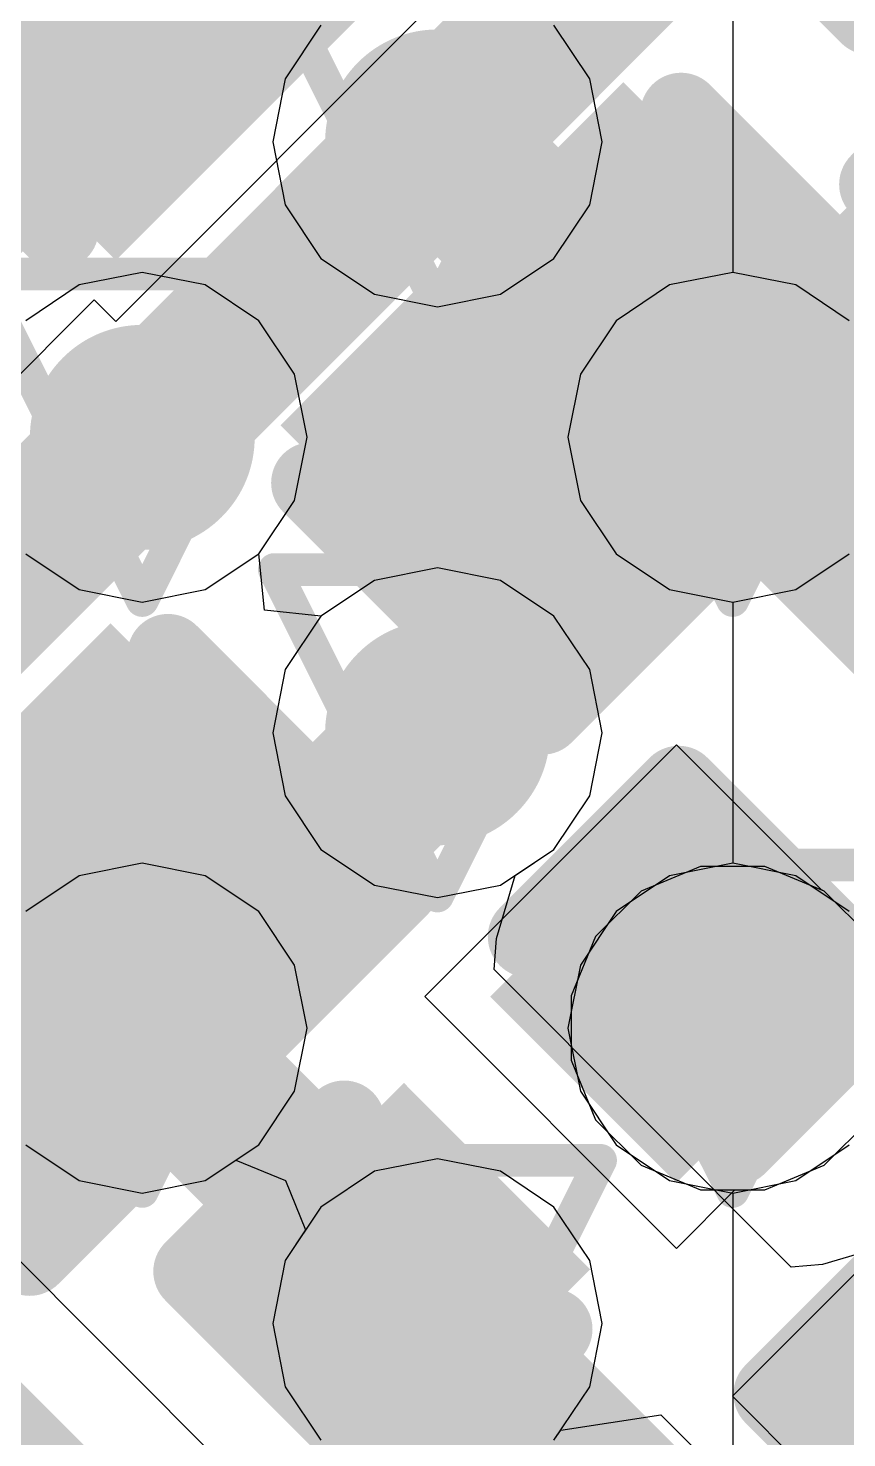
# Model space of a CAD drawing. Header units: inches. Extents: x -6 to 283, y -12 to 154.
# Drawn here: x 56.069 to 57.343, y 6.26 to 8.453 of the extents above; entities that cross this region are included whole.
import ezdxf

# ---------------------------------------------------------------- set-up
doc = ezdxf.new("R2010")
doc.units = ezdxf.units.IN
for name, color, linetype in [('Bottom Layer', 5, 'Continuous'), ('Bottom Overlay', 54, 'Continuous'), ('Bottom Paste', 16, 'Continuous'), ('Bottom Solder', 6, 'Continuous'), ('Drill Drawing', 1, 'Continuous'), ('GND-1', 16, 'Continuous'), ('GND-2', 90, 'Continuous'), ('GND-3', 216, 'Continuous'), ('GND-4', 54, 'Continuous'), ('PWR-1', 156, 'Continuous'), ('PWR-2', 130, 'Continuous'), ('Signal L1', 76, 'Continuous'), ('Signal L2', 6, 'Continuous'), ('Top Layer', 1, 'Continuous'), ('Top Paste', 8, 'Continuous'), ('Top Solder', 216, 'Continuous'), ('Via Holes', 16, 'Continuous')]:
    doc.layers.add(name, color=color, linetype=linetype)

# ---------------------------------------------------------------- blocks, each defined once
blk = doc.blocks.new('BGA_565_15_5_14_4__57')
at = {"layer": 'Top Layer'}
h = blk.add_hatch(color=1, dxfattribs=at)
edge = h.paths.add_edge_path()
edge.add_arc((-0.975, 2.925), 0.125, 0, 360)
h = blk.add_hatch(color=1, dxfattribs=at)
edge = h.paths.add_edge_path()
edge.add_arc((-0.325, 2.925), 0.125, 0, 360)
h = blk.add_hatch(color=1, dxfattribs=at)
edge = h.paths.add_edge_path()
edge.add_arc((-1.625, 2.275), 0.125, 0, 360)
h = blk.add_hatch(color=1, dxfattribs=at)
edge = h.paths.add_edge_path()
edge.add_arc((-0.975, 2.275), 0.125, 0, 360)
h = blk.add_hatch(color=1, dxfattribs=at)
edge = h.paths.add_edge_path()
edge.add_arc((-0.325, 2.275), 0.125, 0, 360)
h = blk.add_hatch(color=1, dxfattribs=at)
edge = h.paths.add_edge_path()
edge.add_arc((-1.625, 1.625), 0.125, 0, 360)
h = blk.add_hatch(color=1, dxfattribs=at)
edge = h.paths.add_edge_path()
edge.add_arc((-0.975, 1.625), 0.125, 0, 360)
at = {"layer": 'Top Paste'}
h = blk.add_hatch(color=8, dxfattribs=at)
edge = h.paths.add_edge_path()
edge.add_arc((-0.975, 2.925), 0.125, 0, 360)
h = blk.add_hatch(color=8, dxfattribs=at)
edge = h.paths.add_edge_path()
edge.add_arc((-0.325, 2.925), 0.125, 0, 360)
h = blk.add_hatch(color=8, dxfattribs=at)
edge = h.paths.add_edge_path()
edge.add_arc((-1.625, 2.275), 0.125, 0, 360)
h = blk.add_hatch(color=8, dxfattribs=at)
edge = h.paths.add_edge_path()
edge.add_arc((-0.975, 2.275), 0.125, 0, 360)
h = blk.add_hatch(color=8, dxfattribs=at)
edge = h.paths.add_edge_path()
edge.add_arc((-0.325, 2.275), 0.125, 0, 360)
h = blk.add_hatch(color=8, dxfattribs=at)
edge = h.paths.add_edge_path()
edge.add_arc((-1.625, 1.625), 0.125, 0, 360)
h = blk.add_hatch(color=8, dxfattribs=at)
edge = h.paths.add_edge_path()
edge.add_arc((-0.975, 1.625), 0.125, 0, 360)
at = {"layer": 'Top Solder'}
h = blk.add_hatch(color=216, dxfattribs=at)
edge = h.paths.add_edge_path()
edge.add_arc((-0.975, 2.925), 0.175, 0, 360)
h = blk.add_hatch(color=216, dxfattribs=at)
edge = h.paths.add_edge_path()
edge.add_arc((-0.325, 2.925), 0.175, 0, 360)
h = blk.add_hatch(color=216, dxfattribs=at)
edge = h.paths.add_edge_path()
edge.add_arc((-1.625, 2.275), 0.175, 0, 360)
h = blk.add_hatch(color=216, dxfattribs=at)
edge = h.paths.add_edge_path()
edge.add_arc((-0.975, 2.275), 0.175, 0, 360)
h = blk.add_hatch(color=216, dxfattribs=at)
edge = h.paths.add_edge_path()
edge.add_arc((-0.325, 2.275), 0.175, 0, 360)
h = blk.add_hatch(color=216, dxfattribs=at)
edge = h.paths.add_edge_path()
edge.add_arc((-1.625, 1.625), 0.175, 0, 360)
h = blk.add_hatch(color=216, dxfattribs=at)
edge = h.paths.add_edge_path()
edge.add_arc((-0.975, 1.625), 0.175, 0, 360)
blk = doc.blocks.new('C___0402_B_370')
at = {"layer": 'Bottom Overlay'}
for points in [[(-0.7874, 0.4064, 0.127, 0.127, 0), (-0.7874, -0.4064, 0.127, 0.127, 0)], [(-0.7874, -0.4064, 0.127, 0.127, 0), (-0.2794, -0.4064, 0.127, 0.127, 0)]]:
    blk.add_lwpolyline(points, format="xyseb", dxfattribs=at)
blk.add_lwpolyline([(-0.8191, -0.4064, 0.0635, 0.0635, 1), (-0.7556, -0.4064, 0.0635, 0.0635, 1)], format="xyseb", close=True, dxfattribs=at)
blk.add_lwpolyline([(-0.8191, -0.4064, 0.0635, 0.0635, 1), (-0.7556, -0.4064, 0.0635, 0.0635, 1)], format="xyseb", close=True, dxfattribs=at)
blk = doc.blocks.new('CAP_0201_B_372')
at = {"layer": 'Bottom Layer'}
for points in [[(-0.45, 0.15), (-0.15, 0.15), (-0.15, -0.15), (-0.45, -0.15)], [(0.15, 0.15), (0.45, 0.15), (0.45, -0.15), (0.15, -0.15)]]:
    blk.add_hatch(color=5, dxfattribs=at).paths.add_polyline_path(points)
at = {"layer": 'Bottom Paste'}
for points in [[(-0.45, 0.15), (-0.15, 0.15), (-0.15, -0.15), (-0.45, -0.15)], [(0.15, 0.15), (0.45, 0.15), (0.45, -0.15), (0.15, -0.15)]]:
    blk.add_hatch(color=16, dxfattribs=at).paths.add_polyline_path(points)
at = {"layer": 'Bottom Solder'}
for points in [[(-0.505, 0.205), (-0.095, 0.205), (-0.095, -0.205), (-0.505, -0.205)], [(0.095, 0.205), (0.505, 0.205), (0.505, -0.205), (0.095, -0.205)]]:
    blk.add_hatch(color=6, dxfattribs=at).paths.add_polyline_path(points)
at = {"layer": 'Bottom Overlay'}
for points in [[(-0.5334, 0.2286, 0.127, 0.127, 0), (-0.2032, 0.2286, 0.127, 0.127, 0)], [(-0.5334, 0.2286, 0.127, 0.127, 0), (-0.5334, -0.2286, 0.127, 0.127, 0)], [(0.2032, 0.2286, 0.127, 0.127, 0), (0.5334, 0.2286, 0.127, 0.127, 0)], [(0.5334, 0.2286, 0.127, 0.127, 0), (0.5334, -0.2286, 0.127, 0.127, 0)], [(-0.5334, -0.2286, 0.127, 0.127, 0), (-0.2032, -0.2286, 0.127, 0.127, 0)], [(0.2032, -0.2286, 0.127, 0.127, 0), (0.5334, -0.2286, 0.127, 0.127, 0)]]:
    blk.add_lwpolyline(points, format="xyseb", dxfattribs=at)
for points in [[(-0.5651, 0.2286, 0.0635, 0.0635, 1), (-0.5016, 0.2286, 0.0635, 0.0635, 1)], [(-0.5651, 0.2286, 0.0635, 0.0635, 1), (-0.5016, 0.2286, 0.0635, 0.0635, 1)], [(-0.2349, 0.2286, 0.0635, 0.0635, 1), (-0.1714, 0.2286, 0.0635, 0.0635, 1)], [(0.1714, 0.2286, 0.0635, 0.0635, 1), (0.2349, 0.2286, 0.0635, 0.0635, 1)], [(0.5016, 0.2286, 0.0635, 0.0635, 1), (0.5651, 0.2286, 0.0635, 0.0635, 1)], [(0.5016, 0.2286, 0.0635, 0.0635, 1), (0.5651, 0.2286, 0.0635, 0.0635, 1)], [(-0.5651, -0.2286, 0.0635, 0.0635, 1), (-0.5016, -0.2286, 0.0635, 0.0635, 1)], [(-0.5651, -0.2286, 0.0635, 0.0635, 1), (-0.5016, -0.2286, 0.0635, 0.0635, 1)], [(-0.2349, -0.2286, 0.0635, 0.0635, 1), (-0.1714, -0.2286, 0.0635, 0.0635, 1)], [(0.1714, -0.2286, 0.0635, 0.0635, 1), (0.2349, -0.2286, 0.0635, 0.0635, 1)], [(0.5016, -0.2286, 0.0635, 0.0635, 1), (0.5651, -0.2286, 0.0635, 0.0635, 1)], [(0.5016, -0.2286, 0.0635, 0.0635, 1), (0.5651, -0.2286, 0.0635, 0.0635, 1)]]:
    blk.add_lwpolyline(points, format="xyseb", close=True, dxfattribs=at)
blk = doc.blocks.new('CAP_0201_B_373')
at = {"layer": 'Bottom Layer'}
for points in [[(-0.45, 0.15), (-0.15, 0.15), (-0.15, -0.15), (-0.45, -0.15)], [(0.15, 0.15), (0.45, 0.15), (0.45, -0.15), (0.15, -0.15)]]:
    blk.add_hatch(color=5, dxfattribs=at).paths.add_polyline_path(points)
at = {"layer": 'Bottom Paste'}
for points in [[(-0.45, 0.15), (-0.15, 0.15), (-0.15, -0.15), (-0.45, -0.15)], [(0.15, 0.15), (0.45, 0.15), (0.45, -0.15), (0.15, -0.15)]]:
    blk.add_hatch(color=16, dxfattribs=at).paths.add_polyline_path(points)
at = {"layer": 'Bottom Solder'}
for points in [[(-0.505, 0.205), (-0.095, 0.205), (-0.095, -0.205), (-0.505, -0.205)], [(0.095, 0.205), (0.505, 0.205), (0.505, -0.205), (0.095, -0.205)]]:
    blk.add_hatch(color=6, dxfattribs=at).paths.add_polyline_path(points)
at = {"layer": 'Bottom Overlay'}
for points in [[(-0.2032, 0.2286, 0.127, 0.127, 0), (-0.5334, 0.2286, 0.127, 0.127, 0)], [(-0.5334, 0.2286, 0.127, 0.127, 0), (-0.5334, -0.2286, 0.127, 0.127, 0)], [(0.5334, 0.2286, 0.127, 0.127, 0), (0.2032, 0.2286, 0.127, 0.127, 0)], [(0.5334, 0.2286, 0.127, 0.127, 0), (0.5334, -0.2286, 0.127, 0.127, 0)], [(-0.2032, -0.2286, 0.127, 0.127, 0), (-0.5334, -0.2286, 0.127, 0.127, 0)], [(0.5334, -0.2286, 0.127, 0.127, 0), (0.2032, -0.2286, 0.127, 0.127, 0)]]:
    blk.add_lwpolyline(points, format="xyseb", dxfattribs=at)
for points in [[(-0.5651, 0.2286, 0.0635, 0.0635, 1), (-0.5016, 0.2286, 0.0635, 0.0635, 1)], [(-0.5651, 0.2286, 0.0635, 0.0635, 1), (-0.5016, 0.2286, 0.0635, 0.0635, 1)], [(-0.2349, 0.2286, 0.0635, 0.0635, 1), (-0.1714, 0.2286, 0.0635, 0.0635, 1)], [(0.1714, 0.2286, 0.0635, 0.0635, 1), (0.2349, 0.2286, 0.0635, 0.0635, 1)], [(0.5016, 0.2286, 0.0635, 0.0635, 1), (0.5651, 0.2286, 0.0635, 0.0635, 1)], [(0.5016, 0.2286, 0.0635, 0.0635, 1), (0.5651, 0.2286, 0.0635, 0.0635, 1)], [(-0.5651, -0.2286, 0.0635, 0.0635, 1), (-0.5016, -0.2286, 0.0635, 0.0635, 1)], [(-0.5651, -0.2286, 0.0635, 0.0635, 1), (-0.5016, -0.2286, 0.0635, 0.0635, 1)], [(-0.2349, -0.2286, 0.0635, 0.0635, 1), (-0.1714, -0.2286, 0.0635, 0.0635, 1)], [(0.1714, -0.2286, 0.0635, 0.0635, 1), (0.2349, -0.2286, 0.0635, 0.0635, 1)], [(0.5016, -0.2286, 0.0635, 0.0635, 1), (0.5651, -0.2286, 0.0635, 0.0635, 1)], [(0.5016, -0.2286, 0.0635, 0.0635, 1), (0.5651, -0.2286, 0.0635, 0.0635, 1)]]:
    blk.add_lwpolyline(points, format="xyseb", close=True, dxfattribs=at)
blk = doc.blocks.new('CAP_0201_B_374')
at = {"layer": 'Bottom Layer'}
for points in [[(-0.45, 0.15), (-0.15, 0.15), (-0.15, -0.15), (-0.45, -0.15)], [(0.15, 0.15), (0.45, 0.15), (0.45, -0.15), (0.15, -0.15)]]:
    blk.add_hatch(color=5, dxfattribs=at).paths.add_polyline_path(points)
at = {"layer": 'Bottom Paste'}
for points in [[(-0.45, 0.15), (-0.15, 0.15), (-0.15, -0.15), (-0.45, -0.15)], [(0.15, 0.15), (0.45, 0.15), (0.45, -0.15), (0.15, -0.15)]]:
    blk.add_hatch(color=16, dxfattribs=at).paths.add_polyline_path(points)
at = {"layer": 'Bottom Solder'}
for points in [[(-0.505, 0.205), (-0.095, 0.205), (-0.095, -0.205), (-0.505, -0.205)], [(0.095, 0.205), (0.505, 0.205), (0.505, -0.205), (0.095, -0.205)]]:
    blk.add_hatch(color=6, dxfattribs=at).paths.add_polyline_path(points)
at = {"layer": 'Bottom Overlay'}
for points in [[(-0.5334, 0.2286, 0.127, 0.127, 0), (-0.2032, 0.2286, 0.127, 0.127, 0)], [(-0.5334, -0.2286, 0.127, 0.127, 0), (-0.5334, 0.2286, 0.127, 0.127, 0)], [(0.2032, 0.2286, 0.127, 0.127, 0), (0.5334, 0.2286, 0.127, 0.127, 0)], [(0.5334, -0.2286, 0.127, 0.127, 0), (0.5334, 0.2286, 0.127, 0.127, 0)], [(-0.5334, -0.2286, 0.127, 0.127, 0), (-0.2032, -0.2286, 0.127, 0.127, 0)], [(0.2032, -0.2286, 0.127, 0.127, 0), (0.5334, -0.2286, 0.127, 0.127, 0)]]:
    blk.add_lwpolyline(points, format="xyseb", dxfattribs=at)
for points in [[(-0.5651, 0.2286, 0.0635, 0.0635, 1), (-0.5016, 0.2286, 0.0635, 0.0635, 1)], [(-0.5651, 0.2286, 0.0635, 0.0635, 1), (-0.5016, 0.2286, 0.0635, 0.0635, 1)], [(-0.2349, 0.2286, 0.0635, 0.0635, 1), (-0.1714, 0.2286, 0.0635, 0.0635, 1)], [(0.1714, 0.2286, 0.0635, 0.0635, 1), (0.2349, 0.2286, 0.0635, 0.0635, 1)], [(0.5016, 0.2286, 0.0635, 0.0635, 1), (0.5651, 0.2286, 0.0635, 0.0635, 1)], [(0.5016, 0.2286, 0.0635, 0.0635, 1), (0.5651, 0.2286, 0.0635, 0.0635, 1)], [(-0.5651, -0.2286, 0.0635, 0.0635, 1), (-0.5016, -0.2286, 0.0635, 0.0635, 1)], [(-0.5651, -0.2286, 0.0635, 0.0635, 1), (-0.5016, -0.2286, 0.0635, 0.0635, 1)], [(-0.2349, -0.2286, 0.0635, 0.0635, 1), (-0.1714, -0.2286, 0.0635, 0.0635, 1)], [(0.1714, -0.2286, 0.0635, 0.0635, 1), (0.2349, -0.2286, 0.0635, 0.0635, 1)], [(0.5016, -0.2286, 0.0635, 0.0635, 1), (0.5651, -0.2286, 0.0635, 0.0635, 1)], [(0.5016, -0.2286, 0.0635, 0.0635, 1), (0.5651, -0.2286, 0.0635, 0.0635, 1)]]:
    blk.add_lwpolyline(points, format="xyseb", close=True, dxfattribs=at)
blk = doc.blocks.new('C___0402_B_389')
at = {"layer": 'Bottom Layer'}
for points in [[(-0.2413, 0.3175), (-0.2413, -0.3175), (-0.6985, -0.3175), (-0.6985, 0.3175)], [(0.6985, 0.3175), (0.6985, -0.3175), (0.2413, -0.3175), (0.2413, 0.3175)]]:
    blk.add_hatch(color=5, dxfattribs=at).paths.add_polyline_path(points)
at = {"layer": 'Bottom Paste'}
for points in [[(-0.2413, 0.3175), (-0.2413, -0.3175), (-0.6985, -0.3175), (-0.6985, 0.3175)], [(0.6985, 0.3175), (0.6985, -0.3175), (0.2413, -0.3175), (0.2413, 0.3175)]]:
    blk.add_hatch(color=16, dxfattribs=at).paths.add_polyline_path(points)
at = {"layer": 'Bottom Solder'}
for points in [[(-0.1813, 0.3775), (-0.1813, -0.3775), (-0.7585, -0.3775), (-0.7585, 0.3775)], [(0.7585, 0.3775), (0.7585, -0.3775), (0.1813, -0.3775), (0.1813, 0.3775)]]:
    blk.add_hatch(color=6, dxfattribs=at).paths.add_polyline_path(points)
at = {"layer": 'Bottom Overlay'}
for points in [[(-0.7874, 0.4064, 0.127, 0.127, 0), (-0.7874, -0.4064, 0.127, 0.127, 0)], [(-0.2794, 0.4064, 0.127, 0.127, 0), (-0.7874, 0.4064, 0.127, 0.127, 0)], [(0.7874, 0.4064, 0.127, 0.127, 0), (0.2794, 0.4064, 0.127, 0.127, 0)], [(-0.2794, -0.4064, 0.127, 0.127, 0), (-0.7874, -0.4064, 0.127, 0.127, 0)]]:
    blk.add_lwpolyline(points, format="xyseb", dxfattribs=at)
for points in [[(-0.8191, 0.4064, 0.0635, 0.0635, 1), (-0.7556, 0.4064, 0.0635, 0.0635, 1)], [(-0.8191, 0.4064, 0.0635, 0.0635, 1), (-0.7556, 0.4064, 0.0635, 0.0635, 1)], [(-0.3111, 0.4064, 0.0635, 0.0635, 1), (-0.2477, 0.4064, 0.0635, 0.0635, 1)], [(0.2477, 0.4064, 0.0635, 0.0635, 1), (0.3111, 0.4064, 0.0635, 0.0635, 1)], [(-0.3111, -0.4064, 0.0635, 0.0635, 1), (-0.2477, -0.4064, 0.0635, 0.0635, 1)]]:
    blk.add_lwpolyline(points, format="xyseb", close=True, dxfattribs=at)
blk = doc.blocks.new('C___0402_B_393')
at = {"layer": 'Bottom Layer'}
blk.add_hatch(color=5, dxfattribs=at).paths.add_polyline_path([(-0.2413, 0.3175), (-0.2413, -0.3175), (-0.6985, -0.3175), (-0.6985, 0.3175)])
at = {"layer": 'Bottom Paste'}
blk.add_hatch(color=16, dxfattribs=at).paths.add_polyline_path([(-0.2413, 0.3175), (-0.2413, -0.3175), (-0.6985, -0.3175), (-0.6985, 0.3175)])
at = {"layer": 'Bottom Solder'}
blk.add_hatch(color=6, dxfattribs=at).paths.add_polyline_path([(-0.1813, 0.3775), (-0.1813, -0.3775), (-0.7585, -0.3775), (-0.7585, 0.3775)])
at = {"layer": 'Bottom Overlay'}
for points in [[(-0.7874, 0.4064, 0.127, 0.127, 0), (-0.7874, -0.4064, 0.127, 0.127, 0)], [(-0.2794, 0.4064, 0.127, 0.127, 0), (-0.7874, 0.4064, 0.127, 0.127, 0)], [(-0.2794, -0.4064, 0.127, 0.127, 0), (-0.7874, -0.4064, 0.127, 0.127, 0)]]:
    blk.add_lwpolyline(points, format="xyseb", dxfattribs=at)
for points in [[(-0.8191, 0.4064, 0.0635, 0.0635, 1), (-0.7556, 0.4064, 0.0635, 0.0635, 1)], [(-0.8191, 0.4064, 0.0635, 0.0635, 1), (-0.7556, 0.4064, 0.0635, 0.0635, 1)], [(-0.8191, -0.4064, 0.0635, 0.0635, 1), (-0.7556, -0.4064, 0.0635, 0.0635, 1)], [(-0.8191, -0.4064, 0.0635, 0.0635, 1), (-0.7556, -0.4064, 0.0635, 0.0635, 1)], [(-0.3111, -0.4064, 0.0635, 0.0635, 1), (-0.2477, -0.4064, 0.0635, 0.0635, 1)]]:
    blk.add_lwpolyline(points, format="xyseb", close=True, dxfattribs=at)

msp = doc.modelspace()

# ---------------------------------------------------------------- hatches: boundary and pattern name
at = {"layer": 'Bottom Layer'}
h = msp.add_hatch(color=5, dxfattribs=at)
edge = h.paths.add_edge_path()
edge.add_arc((56.7059, 8.276), 0.15, 0, 360)
h = msp.add_hatch(color=5, dxfattribs=at)
edge = h.paths.add_edge_path()
edge.add_arc((56.2463, 7.8164), 0.15, 0, 360)
h = msp.add_hatch(color=5, dxfattribs=at)
edge = h.paths.add_edge_path()
edge.add_arc((57.1655, 7.8164), 0.15, 0, 360)
h = msp.add_hatch(color=5, dxfattribs=at)
edge = h.paths.add_edge_path()
edge.add_arc((56.7059, 7.3567), 0.15, 0, 360)
h = msp.add_hatch(color=5, dxfattribs=at)
edge = h.paths.add_edge_path()
edge.add_arc((56.2463, 6.8971), 0.15, 0, 360)
h = msp.add_hatch(color=5, dxfattribs=at)
edge = h.paths.add_edge_path()
edge.add_arc((57.1655, 6.8971), 0.15, 0, 360)
h = msp.add_hatch(color=5, dxfattribs=at)
edge = h.paths.add_edge_path()
edge.add_arc((56.7059, 6.4375), 0.15, 0, 360)
at = {"layer": 'GND-1'}
h = msp.add_hatch(color=16, dxfattribs=at)
edge = h.paths.add_edge_path()
edge.add_arc((56.7059, 8.276), 0.15, 0, 360)
h = msp.add_hatch(color=16, dxfattribs=at)
edge = h.paths.add_edge_path()
edge.add_arc((56.2463, 7.8164), 0.15, 0, 360)
h = msp.add_hatch(color=16, dxfattribs=at)
edge = h.paths.add_edge_path()
edge.add_arc((57.1655, 7.8164), 0.15, 0, 360)
h = msp.add_hatch(color=16, dxfattribs=at)
edge = h.paths.add_edge_path()
edge.add_arc((56.7059, 7.3567), 0.15, 0, 360)
h = msp.add_hatch(color=16, dxfattribs=at)
edge = h.paths.add_edge_path()
edge.add_arc((56.2463, 6.8971), 0.15, 0, 360)
h = msp.add_hatch(color=16, dxfattribs=at)
edge = h.paths.add_edge_path()
edge.add_arc((57.1655, 6.8971), 0.15, 0, 360)
h = msp.add_hatch(color=16, dxfattribs=at)
edge = h.paths.add_edge_path()
edge.add_arc((56.7059, 6.4375), 0.15, 0, 360)
at = {"layer": 'GND-2'}
h = msp.add_hatch(color=90, dxfattribs=at)
edge = h.paths.add_edge_path()
edge.add_arc((56.7059, 8.276), 0.15, 0, 360)
h = msp.add_hatch(color=90, dxfattribs=at)
edge = h.paths.add_edge_path()
edge.add_arc((56.2463, 7.8164), 0.15, 0, 360)
h = msp.add_hatch(color=90, dxfattribs=at)
edge = h.paths.add_edge_path()
edge.add_arc((57.1655, 7.8164), 0.15, 0, 360)
h = msp.add_hatch(color=90, dxfattribs=at)
edge = h.paths.add_edge_path()
edge.add_arc((56.7059, 7.3567), 0.15, 0, 360)
h = msp.add_hatch(color=90, dxfattribs=at)
edge = h.paths.add_edge_path()
edge.add_arc((56.2463, 6.8971), 0.15, 0, 360)
h = msp.add_hatch(color=90, dxfattribs=at)
edge = h.paths.add_edge_path()
edge.add_arc((57.1655, 6.8971), 0.15, 0, 360)
h = msp.add_hatch(color=90, dxfattribs=at)
edge = h.paths.add_edge_path()
edge.add_arc((56.7059, 6.4375), 0.15, 0, 360)
at = {"layer": 'GND-3'}
h = msp.add_hatch(color=216, dxfattribs=at)
edge = h.paths.add_edge_path()
edge.add_arc((56.7059, 8.276), 0.15, 0, 360)
h = msp.add_hatch(color=216, dxfattribs=at)
edge = h.paths.add_edge_path()
edge.add_arc((56.2463, 7.8164), 0.15, 0, 360)
h = msp.add_hatch(color=216, dxfattribs=at)
edge = h.paths.add_edge_path()
edge.add_arc((57.1655, 7.8164), 0.15, 0, 360)
h = msp.add_hatch(color=216, dxfattribs=at)
edge = h.paths.add_edge_path()
edge.add_arc((56.7059, 7.3567), 0.15, 0, 360)
h = msp.add_hatch(color=216, dxfattribs=at)
edge = h.paths.add_edge_path()
edge.add_arc((56.2463, 6.8971), 0.15, 0, 360)
h = msp.add_hatch(color=216, dxfattribs=at)
edge = h.paths.add_edge_path()
edge.add_arc((57.1655, 6.8971), 0.15, 0, 360)
h = msp.add_hatch(color=216, dxfattribs=at)
edge = h.paths.add_edge_path()
edge.add_arc((56.7059, 6.4375), 0.15, 0, 360)
at = {"layer": 'GND-4'}
h = msp.add_hatch(color=54, dxfattribs=at)
edge = h.paths.add_edge_path()
edge.add_arc((56.7059, 8.276), 0.15, 0, 360)
h = msp.add_hatch(color=54, dxfattribs=at)
edge = h.paths.add_edge_path()
edge.add_arc((56.2463, 7.8164), 0.15, 0, 360)
h = msp.add_hatch(color=54, dxfattribs=at)
edge = h.paths.add_edge_path()
edge.add_arc((57.1655, 7.8164), 0.15, 0, 360)
h = msp.add_hatch(color=54, dxfattribs=at)
edge = h.paths.add_edge_path()
edge.add_arc((56.7059, 7.3567), 0.15, 0, 360)
h = msp.add_hatch(color=54, dxfattribs=at)
edge = h.paths.add_edge_path()
edge.add_arc((56.2463, 6.8971), 0.15, 0, 360)
h = msp.add_hatch(color=54, dxfattribs=at)
edge = h.paths.add_edge_path()
edge.add_arc((57.1655, 6.8971), 0.15, 0, 360)
h = msp.add_hatch(color=54, dxfattribs=at)
edge = h.paths.add_edge_path()
edge.add_arc((56.7059, 6.4375), 0.15, 0, 360)
at = {"layer": 'PWR-1'}
h = msp.add_hatch(color=156, dxfattribs=at)
edge = h.paths.add_edge_path()
edge.add_arc((56.7059, 8.276), 0.15, 0, 360)
h = msp.add_hatch(color=156, dxfattribs=at)
edge = h.paths.add_edge_path()
edge.add_arc((56.2463, 7.8164), 0.15, 0, 360)
h = msp.add_hatch(color=156, dxfattribs=at)
edge = h.paths.add_edge_path()
edge.add_arc((57.1655, 7.8164), 0.15, 0, 360)
h = msp.add_hatch(color=156, dxfattribs=at)
edge = h.paths.add_edge_path()
edge.add_arc((56.7059, 7.3567), 0.15, 0, 360)
h = msp.add_hatch(color=156, dxfattribs=at)
edge = h.paths.add_edge_path()
edge.add_arc((56.2463, 6.8971), 0.15, 0, 360)
h = msp.add_hatch(color=156, dxfattribs=at)
edge = h.paths.add_edge_path()
edge.add_arc((57.1655, 6.8971), 0.15, 0, 360)
h = msp.add_hatch(color=156, dxfattribs=at)
edge = h.paths.add_edge_path()
edge.add_arc((56.7059, 6.4375), 0.15, 0, 360)
at = {"layer": 'PWR-2'}
h = msp.add_hatch(color=130, dxfattribs=at)
edge = h.paths.add_edge_path()
edge.add_arc((56.7059, 8.276), 0.15, 0, 360)
h = msp.add_hatch(color=130, dxfattribs=at)
edge = h.paths.add_edge_path()
edge.add_arc((56.2463, 7.8164), 0.15, 0, 360)
h = msp.add_hatch(color=130, dxfattribs=at)
edge = h.paths.add_edge_path()
edge.add_arc((57.1655, 7.8164), 0.15, 0, 360)
h = msp.add_hatch(color=130, dxfattribs=at)
edge = h.paths.add_edge_path()
edge.add_arc((56.7059, 7.3567), 0.15, 0, 360)
h = msp.add_hatch(color=130, dxfattribs=at)
edge = h.paths.add_edge_path()
edge.add_arc((56.2463, 6.8971), 0.15, 0, 360)
h = msp.add_hatch(color=130, dxfattribs=at)
edge = h.paths.add_edge_path()
edge.add_arc((57.1655, 6.8971), 0.15, 0, 360)
h = msp.add_hatch(color=130, dxfattribs=at)
edge = h.paths.add_edge_path()
edge.add_arc((56.7059, 6.4375), 0.15, 0, 360)
at = {"layer": 'Signal L1'}
h = msp.add_hatch(color=76, dxfattribs=at)
edge = h.paths.add_edge_path()
edge.add_arc((56.7059, 8.276), 0.15, 0, 360)
h = msp.add_hatch(color=76, dxfattribs=at)
edge = h.paths.add_edge_path()
edge.add_arc((56.2463, 7.8164), 0.15, 0, 360)
h = msp.add_hatch(color=76, dxfattribs=at)
edge = h.paths.add_edge_path()
edge.add_arc((57.1655, 7.8164), 0.15, 0, 360)
h = msp.add_hatch(color=76, dxfattribs=at)
edge = h.paths.add_edge_path()
edge.add_arc((56.7059, 7.3567), 0.15, 0, 360)
h = msp.add_hatch(color=76, dxfattribs=at)
edge = h.paths.add_edge_path()
edge.add_arc((56.2463, 6.8971), 0.15, 0, 360)
h = msp.add_hatch(color=76, dxfattribs=at)
edge = h.paths.add_edge_path()
edge.add_arc((57.1655, 6.8971), 0.15, 0, 360)
h = msp.add_hatch(color=76, dxfattribs=at)
edge = h.paths.add_edge_path()
edge.add_arc((56.7059, 6.4375), 0.15, 0, 360)
at = {"layer": 'Signal L2'}
h = msp.add_hatch(color=6, dxfattribs=at)
edge = h.paths.add_edge_path()
edge.add_arc((56.7059, 8.276), 0.15, 0, 360)
h = msp.add_hatch(color=6, dxfattribs=at)
edge = h.paths.add_edge_path()
edge.add_arc((56.2463, 7.8164), 0.15, 0, 360)
h = msp.add_hatch(color=6, dxfattribs=at)
edge = h.paths.add_edge_path()
edge.add_arc((57.1655, 7.8164), 0.15, 0, 360)
h = msp.add_hatch(color=6, dxfattribs=at)
edge = h.paths.add_edge_path()
edge.add_arc((56.7059, 7.3567), 0.15, 0, 360)
h = msp.add_hatch(color=6, dxfattribs=at)
edge = h.paths.add_edge_path()
edge.add_arc((56.2463, 6.8971), 0.15, 0, 360)
h = msp.add_hatch(color=6, dxfattribs=at)
edge = h.paths.add_edge_path()
edge.add_arc((57.1655, 6.8971), 0.15, 0, 360)
h = msp.add_hatch(color=6, dxfattribs=at)
edge = h.paths.add_edge_path()
edge.add_arc((56.7059, 6.4375), 0.15, 0, 360)
at = {"layer": 'Top Layer'}
h = msp.add_hatch(color=1, dxfattribs=at)
edge = h.paths.add_edge_path()
edge.add_arc((56.7059, 8.276), 0.15, 0, 360)
h = msp.add_hatch(color=1, dxfattribs=at)
edge = h.paths.add_edge_path()
edge.add_arc((56.2463, 7.8164), 0.15, 0, 360)
h = msp.add_hatch(color=1, dxfattribs=at)
edge = h.paths.add_edge_path()
edge.add_arc((57.1655, 7.8164), 0.15, 0, 360)
h = msp.add_hatch(color=1, dxfattribs=at)
edge = h.paths.add_edge_path()
edge.add_arc((56.7059, 7.3567), 0.15, 0, 360)
h = msp.add_hatch(color=1, dxfattribs=at)
edge = h.paths.add_edge_path()
edge.add_arc((56.2463, 6.8971), 0.15, 0, 360)
h = msp.add_hatch(color=1, dxfattribs=at)
edge = h.paths.add_edge_path()
edge.add_arc((57.1655, 6.8971), 0.15, 0, 360)
h = msp.add_hatch(color=1, dxfattribs=at)
edge = h.paths.add_edge_path()
edge.add_arc((56.7059, 6.4375), 0.15, 0, 360)
at = {"layer": 'Via Holes'}
h = msp.add_hatch(color=7, dxfattribs=at)
edge = h.paths.add_edge_path()
edge.add_arc((56.7059, 8.276), 0.075, 0, 360)
h = msp.add_hatch(color=7, dxfattribs=at)
edge = h.paths.add_edge_path()
edge.add_arc((56.2463, 7.8164), 0.075, 0, 360)
h = msp.add_hatch(color=7, dxfattribs=at)
edge = h.paths.add_edge_path()
edge.add_arc((57.1655, 7.8164), 0.075, 0, 360)
h = msp.add_hatch(color=7, dxfattribs=at)
edge = h.paths.add_edge_path()
edge.add_arc((56.7059, 7.3567), 0.075, 0, 360)
h = msp.add_hatch(color=7, dxfattribs=at)
edge = h.paths.add_edge_path()
edge.add_arc((56.2463, 6.8971), 0.075, 0, 360)
h = msp.add_hatch(color=7, dxfattribs=at)
edge = h.paths.add_edge_path()
edge.add_arc((57.1655, 6.8971), 0.075, 0, 360)
h = msp.add_hatch(color=7, dxfattribs=at)
edge = h.paths.add_edge_path()
edge.add_arc((56.7059, 6.4375), 0.075, 0, 360)

# ---------------------------------------------------------------- linework, layer by layer
at = {"layer": 'Bottom Layer'}
for p, q in [((56.2051, 7.9968), (56.8337, 8.6254)), ((55.9798, 7.8387), (56.1715, 8.0304)), ((56.1715, 8.0304), (56.2051, 7.9968)), ((57.078, 7.338), (56.6862, 6.9463)), ((57.3039, 7.1122), (57.078, 7.338)), ((57.3081, 7.1104), (57.3039, 7.1122)), ((57.3788, 7.0396), (57.3081, 7.1104)), ((56.6862, 6.9463), (57.078, 6.5546)), ((57.3081, 6.6838), (57.3788, 6.7546)), ((57.2156, 6.6455), (57.3081, 6.6838)), ((57.078, 6.5546), (57.1689, 6.6455)), ((57.1689, 6.6455), (57.2156, 6.6455)), ((56.4294, 6.161), (55.9698, 6.6206)), ((57.4057, 6.5652), (57.1652, 6.3246)), ((57.1652, 6.3246), (57.5569, 5.9329))]:
    msp.add_line(p, q, dxfattribs=at)
for points in [[(55.8215, 8.2848, 0.254, 0.254, 0), (56.2233, 8.6865, 0.254, 0.254, 0)], [(56.268, 8.4931, 0.254, 0.254, 0), (56.268, 8.5626, 0.254, 0.254, 0)], [(55.5912, 7.8164, 0.254, 0.254, 0), (56.268, 8.4931, 0.254, 0.254, 0)], [(55.7867, 6.4375, 0.254, 0.254, 0), (56.2463, 5.9779, 0.254, 0.254, 0)]]:
    msp.add_lwpolyline(points, format="xyseb", dxfattribs=at)
for points in [[(56.2045, 8.5626, 0.127, 0.127, 1), (56.3315, 8.5626, 0.127, 0.127, 1)], [(56.2045, 8.4931, 0.127, 0.127, 1), (56.3315, 8.4931, 0.127, 0.127, 1)], [(56.2045, 8.4931, 0.127, 0.127, 1), (56.3315, 8.4931, 0.127, 0.127, 1)]]:
    msp.add_lwpolyline(points, format="xyseb", close=True, dxfattribs=at)
at = {"layer": 'Drill Drawing'}
for points in [[(56.4519, 8.53, 0.0508, 0.0508, 0), (56.7059, 8.022, 0.0508, 0.0508, 0)], [(56.7059, 8.022, 0.0508, 0.0508, 0), (56.9599, 8.53, 0.0508, 0.0508, 0)], [(55.9923, 8.0704, 0.0508, 0.0508, 0), (56.5003, 8.0704, 0.0508, 0.0508, 0)], [(55.9923, 8.0704, 0.0508, 0.0508, 0), (56.2463, 7.5624, 0.0508, 0.0508, 0)], [(56.2463, 7.5624, 0.0508, 0.0508, 0), (56.5003, 8.0704, 0.0508, 0.0508, 0)], [(56.9115, 8.0704, 0.0508, 0.0508, 0), (57.4195, 8.0704, 0.0508, 0.0508, 0)], [(56.9115, 8.0704, 0.0508, 0.0508, 0), (57.1655, 7.5624, 0.0508, 0.0508, 0)], [(57.1655, 7.5624, 0.0508, 0.0508, 0), (57.4195, 8.0704, 0.0508, 0.0508, 0)], [(56.4519, 7.6107, 0.0508, 0.0508, 0), (56.9599, 7.6107, 0.0508, 0.0508, 0)], [(56.4519, 7.6107, 0.0508, 0.0508, 0), (56.7059, 7.1027, 0.0508, 0.0508, 0)], [(56.7059, 7.1027, 0.0508, 0.0508, 0), (56.9599, 7.6107, 0.0508, 0.0508, 0)], [(55.9923, 7.1511, 0.0508, 0.0508, 0), (56.5003, 7.1511, 0.0508, 0.0508, 0)], [(55.9923, 7.1511, 0.0508, 0.0508, 0), (56.2463, 6.6431, 0.0508, 0.0508, 0)], [(56.2463, 6.6431, 0.0508, 0.0508, 0), (56.5003, 7.1511, 0.0508, 0.0508, 0)], [(56.9115, 7.1511, 0.0508, 0.0508, 0), (57.4195, 7.1511, 0.0508, 0.0508, 0)], [(56.9115, 7.1511, 0.0508, 0.0508, 0), (57.1655, 6.6431, 0.0508, 0.0508, 0)], [(57.1655, 6.6431, 0.0508, 0.0508, 0), (57.4195, 7.1511, 0.0508, 0.0508, 0)], [(56.4519, 6.6915, 0.0508, 0.0508, 0), (56.9599, 6.6915, 0.0508, 0.0508, 0)], [(56.4519, 6.6915, 0.0508, 0.0508, 0), (56.7059, 6.1835, 0.0508, 0.0508, 0)], [(56.7059, 6.1835, 0.0508, 0.0508, 0), (56.9599, 6.6915, 0.0508, 0.0508, 0)]]:
    msp.add_lwpolyline(points, format="xyseb", dxfattribs=at)
for points in [[(56.4876, 8.0704, 0.0254, 0.0254, 1), (56.513, 8.0704, 0.0254, 0.0254, 1)], [(56.4876, 8.0704, 0.0254, 0.0254, 1), (56.513, 8.0704, 0.0254, 0.0254, 1)], [(56.8988, 8.0704, 0.0254, 0.0254, 1), (56.9242, 8.0704, 0.0254, 0.0254, 1)], [(56.8988, 8.0704, 0.0254, 0.0254, 1), (56.9242, 8.0704, 0.0254, 0.0254, 1)], [(56.6932, 8.022, 0.0254, 0.0254, 1), (56.7186, 8.022, 0.0254, 0.0254, 1)], [(56.6932, 8.022, 0.0254, 0.0254, 1), (56.7186, 8.022, 0.0254, 0.0254, 1)], [(56.4392, 7.6107, 0.0254, 0.0254, 1), (56.4646, 7.6107, 0.0254, 0.0254, 1)], [(56.4392, 7.6107, 0.0254, 0.0254, 1), (56.4646, 7.6107, 0.0254, 0.0254, 1)], [(56.9472, 7.6107, 0.0254, 0.0254, 1), (56.9726, 7.6107, 0.0254, 0.0254, 1)], [(56.9472, 7.6107, 0.0254, 0.0254, 1), (56.9726, 7.6107, 0.0254, 0.0254, 1)], [(56.2336, 7.5624, 0.0254, 0.0254, 1), (56.259, 7.5624, 0.0254, 0.0254, 1)], [(56.2336, 7.5624, 0.0254, 0.0254, 1), (56.259, 7.5624, 0.0254, 0.0254, 1)], [(57.1528, 7.5624, 0.0254, 0.0254, 1), (57.1782, 7.5624, 0.0254, 0.0254, 1)], [(57.1528, 7.5624, 0.0254, 0.0254, 1), (57.1782, 7.5624, 0.0254, 0.0254, 1)], [(56.4876, 7.1511, 0.0254, 0.0254, 1), (56.513, 7.1511, 0.0254, 0.0254, 1)], [(56.4876, 7.1511, 0.0254, 0.0254, 1), (56.513, 7.1511, 0.0254, 0.0254, 1)], [(56.8988, 7.1511, 0.0254, 0.0254, 1), (56.9242, 7.1511, 0.0254, 0.0254, 1)], [(56.8988, 7.1511, 0.0254, 0.0254, 1), (56.9242, 7.1511, 0.0254, 0.0254, 1)], [(56.6932, 7.1027, 0.0254, 0.0254, 1), (56.7186, 7.1027, 0.0254, 0.0254, 1)], [(56.6932, 7.1027, 0.0254, 0.0254, 1), (56.7186, 7.1027, 0.0254, 0.0254, 1)], [(56.4392, 6.6915, 0.0254, 0.0254, 1), (56.4646, 6.6915, 0.0254, 0.0254, 1)], [(56.4392, 6.6915, 0.0254, 0.0254, 1), (56.4646, 6.6915, 0.0254, 0.0254, 1)], [(56.9472, 6.6915, 0.0254, 0.0254, 1), (56.9726, 6.6915, 0.0254, 0.0254, 1)], [(56.9472, 6.6915, 0.0254, 0.0254, 1), (56.9726, 6.6915, 0.0254, 0.0254, 1)], [(56.2336, 6.6431, 0.0254, 0.0254, 1), (56.259, 6.6431, 0.0254, 0.0254, 1)], [(56.2336, 6.6431, 0.0254, 0.0254, 1), (56.259, 6.6431, 0.0254, 0.0254, 1)], [(57.1528, 6.6431, 0.0254, 0.0254, 1), (57.1782, 6.6431, 0.0254, 0.0254, 1)], [(57.1528, 6.6431, 0.0254, 0.0254, 1), (57.1782, 6.6431, 0.0254, 0.0254, 1)]]:
    msp.add_lwpolyline(points, format="xyseb", close=True, dxfattribs=at)
at = {"layer": 'GND-1'}
for p, q in [((57.1155, 7.1487), (57.023, 7.1104)), ((57.2156, 7.1487), (57.1155, 7.1487)), ((57.3081, 7.1104), (57.2156, 7.1487)), ((57.023, 7.1104), (56.9522, 7.0396)), ((57.3788, 7.0396), (57.3081, 7.1104)), ((56.9522, 7.0396), (56.9139, 6.9472)), ((56.9139, 6.9472), (56.9139, 6.8471)), ((56.9139, 6.8471), (56.9522, 6.7546)), ((56.9522, 6.7546), (57.023, 6.6838)), ((57.3081, 6.6838), (57.3788, 6.7546)), ((57.023, 6.6838), (57.1155, 6.6455)), ((57.2156, 6.6455), (57.3081, 6.6838)), ((57.1155, 6.6455), (57.2156, 6.6455))]:
    msp.add_line(p, q, dxfattribs=at)
at = {"layer": 'GND-2'}
for p, q in [((57.1155, 7.1487), (57.023, 7.1104)), ((57.2156, 7.1487), (57.1155, 7.1487)), ((57.3081, 7.1104), (57.2156, 7.1487)), ((57.023, 7.1104), (56.9522, 7.0396)), ((57.3788, 7.0396), (57.3081, 7.1104)), ((56.9522, 7.0396), (56.9139, 6.9472)), ((56.9139, 6.9472), (56.9139, 6.8471)), ((56.9139, 6.8471), (56.9522, 6.7546)), ((56.9522, 6.7546), (57.023, 6.6838)), ((57.3081, 6.6838), (57.3788, 6.7546)), ((57.023, 6.6838), (57.1155, 6.6455)), ((57.2156, 6.6455), (57.3081, 6.6838)), ((57.1155, 6.6455), (57.2156, 6.6455))]:
    msp.add_line(p, q, dxfattribs=at)
at = {"layer": 'GND-3'}
for p, q in [((57.1155, 7.1487), (57.023, 7.1104)), ((57.2156, 7.1487), (57.1155, 7.1487)), ((57.3081, 7.1104), (57.2156, 7.1487)), ((57.023, 7.1104), (56.9522, 7.0396)), ((57.3788, 7.0396), (57.3081, 7.1104)), ((56.9522, 7.0396), (56.9139, 6.9472)), ((56.9139, 6.9472), (56.9139, 6.8471)), ((56.9139, 6.8471), (56.9522, 6.7546)), ((56.9522, 6.7546), (57.023, 6.6838)), ((57.3081, 6.6838), (57.3788, 6.7546)), ((57.023, 6.6838), (57.1155, 6.6455)), ((57.2156, 6.6455), (57.3081, 6.6838)), ((57.1155, 6.6455), (57.2156, 6.6455))]:
    msp.add_line(p, q, dxfattribs=at)
at = {"layer": 'GND-4'}
for p, q in [((57.1155, 7.1487), (57.023, 7.1104)), ((57.2156, 7.1487), (57.1155, 7.1487)), ((57.3081, 7.1104), (57.2156, 7.1487)), ((57.023, 7.1104), (56.9522, 7.0396)), ((57.3788, 7.0396), (57.3081, 7.1104)), ((56.9522, 7.0396), (56.9139, 6.9472)), ((56.9139, 6.9472), (56.9139, 6.8471)), ((56.9139, 6.8471), (56.9522, 6.7546)), ((56.9522, 6.7546), (57.023, 6.6838)), ((57.3081, 6.6838), (57.3788, 6.7546)), ((57.023, 6.6838), (57.1155, 6.6455)), ((57.2156, 6.6455), (57.3081, 6.6838)), ((57.1155, 6.6455), (57.2156, 6.6455))]:
    msp.add_line(p, q, dxfattribs=at)
at = {"layer": 'PWR-1'}
for p, q in [((57.1655, 8.4791), (57.1655, 8.0729)), ((56.5245, 8.4574), (56.4689, 8.3741)), ((56.9429, 8.3741), (56.8873, 8.4574)), ((56.4689, 8.3741), (56.4494, 8.276)), ((56.9624, 8.276), (56.9429, 8.3741)), ((56.4494, 8.276), (56.4689, 8.1778)), ((56.9429, 8.1778), (56.9624, 8.276)), ((56.4689, 8.1778), (56.5245, 8.0946)), ((56.8873, 8.0946), (56.9429, 8.1778)), ((56.5245, 8.0946), (56.6077, 8.039)), ((56.8041, 8.039), (56.8873, 8.0946)), ((56.2463, 8.0729), (56.1481, 8.0534)), ((56.3445, 8.0534), (56.2463, 8.0729)), ((57.1655, 8.0729), (57.0674, 8.0534)), ((56.1481, 8.0534), (56.0649, 7.9978)), ((56.4277, 7.9978), (56.3445, 8.0534)), ((57.0674, 8.0534), (56.9841, 7.9978)), ((56.6077, 8.039), (56.7059, 8.0195)), ((56.7059, 8.0195), (56.8041, 8.039)), ((56.4833, 7.9145), (56.4277, 7.9978)), ((56.9841, 7.9978), (56.9285, 7.9145)), ((56.5028, 7.8164), (56.4833, 7.9145)), ((56.9285, 7.9145), (56.909, 7.8164)), ((56.4833, 7.7182), (56.5028, 7.8164)), ((56.909, 7.8164), (56.9285, 7.7182)), ((56.4277, 7.635), (56.4833, 7.7182)), ((56.9285, 7.7182), (56.9841, 7.635)), ((56.0649, 7.635), (56.1481, 7.5794)), ((56.3445, 7.5794), (56.4277, 7.635)), ((56.9841, 7.635), (57.0674, 7.5794)), ((56.7059, 7.6133), (56.6077, 7.5937)), ((56.8041, 7.5937), (56.7059, 7.6133)), ((56.6077, 7.5937), (56.5245, 7.5381)), ((56.8873, 7.5381), (56.8041, 7.5937)), ((56.1481, 7.5794), (56.2463, 7.5598)), ((56.2463, 7.5598), (56.3445, 7.5794)), ((57.0674, 7.5794), (57.1655, 7.5598)), ((57.1655, 7.5598), (57.1655, 7.1536)), ((56.5245, 7.5381), (56.4689, 7.4549)), ((56.9429, 7.4549), (56.8873, 7.5381)), ((56.4689, 7.4549), (56.4494, 7.3567)), ((56.9624, 7.3567), (56.9429, 7.4549)), ((56.4494, 7.3567), (56.4689, 7.2586)), ((56.9429, 7.2586), (56.9624, 7.3567)), ((56.4689, 7.2586), (56.5245, 7.1753)), ((56.8873, 7.1753), (56.9429, 7.2586)), ((56.5245, 7.1753), (56.6077, 7.1197)), ((56.8041, 7.1197), (56.8873, 7.1753)), ((56.2463, 7.1536), (56.1481, 7.1341)), ((56.3445, 7.1341), (56.2463, 7.1536)), ((57.1655, 7.1536), (57.0674, 7.1341)), ((56.1481, 7.1341), (56.0649, 7.0785)), ((56.4277, 7.0785), (56.3445, 7.1341)), ((57.0674, 7.1341), (56.9841, 7.0785)), ((56.6077, 7.1197), (56.7059, 7.1002)), ((56.7059, 7.1002), (56.8041, 7.1197)), ((56.4833, 6.9953), (56.4277, 7.0785)), ((56.9841, 7.0785), (56.9285, 6.9953)), ((56.5028, 6.8971), (56.4833, 6.9953)), ((56.9285, 6.9953), (56.909, 6.8971)), ((56.4833, 6.799), (56.5028, 6.8971)), ((56.909, 6.8971), (56.9285, 6.799)), ((56.4277, 6.7157), (56.4833, 6.799)), ((56.9285, 6.799), (56.9841, 6.7157)), ((56.0649, 6.7157), (56.1481, 6.6601)), ((56.3445, 6.6601), (56.4277, 6.7157)), ((56.9841, 6.7157), (57.0674, 6.6601)), ((56.7059, 6.694), (56.6077, 6.6745)), ((56.8041, 6.6745), (56.7059, 6.694)), ((56.6077, 6.6745), (56.5245, 6.6189)), ((56.8873, 6.6189), (56.8041, 6.6745)), ((56.1481, 6.6601), (56.2463, 6.6406)), ((56.2463, 6.6406), (56.3445, 6.6601)), ((57.0674, 6.6601), (57.1655, 6.6406)), ((57.1655, 6.6406), (57.1655, -3.77)), ((56.5245, 6.6189), (56.4689, 6.5357)), ((56.9429, 6.5357), (56.8873, 6.6189)), ((56.4689, 6.5357), (56.4494, 6.4375)), ((56.9624, 6.4375), (56.9429, 6.5357)), ((56.4494, 6.4375), (56.4689, 6.3393)), ((56.9429, 6.3393), (56.9624, 6.4375)), ((56.4689, 6.3393), (56.5245, 6.2561)), ((56.8873, 6.2561), (56.9429, 6.3393))]:
    msp.add_line(p, q, dxfattribs=at)
at = {"layer": 'PWR-2'}
for p, q in [((56.5245, 8.4574), (56.4689, 8.3741)), ((56.9429, 8.3741), (56.8873, 8.4574)), ((56.4689, 8.3741), (56.4494, 8.276)), ((56.9624, 8.276), (56.9429, 8.3741)), ((56.4494, 8.276), (56.4689, 8.1778)), ((56.9429, 8.1778), (56.9624, 8.276)), ((56.4689, 8.1778), (56.5245, 8.0946)), ((56.8873, 8.0946), (56.9429, 8.1778)), ((56.5245, 8.0946), (56.6077, 8.039)), ((56.8041, 8.039), (56.8873, 8.0946)), ((56.2463, 8.0729), (56.1481, 8.0534)), ((56.3445, 8.0534), (56.2463, 8.0729)), ((57.1655, 8.0729), (57.0674, 8.0534)), ((57.2637, 8.0534), (57.1655, 8.0729)), ((56.1481, 8.0534), (56.0649, 7.9978)), ((56.4277, 7.9978), (56.3445, 8.0534)), ((57.0674, 8.0534), (56.9841, 7.9978)), ((57.3469, 7.9978), (57.2637, 8.0534)), ((56.6077, 8.039), (56.7059, 8.0195)), ((56.7059, 8.0195), (56.8041, 8.039)), ((56.4833, 7.9145), (56.4277, 7.9978)), ((56.9841, 7.9978), (56.9285, 7.9145)), ((56.5028, 7.8164), (56.4833, 7.9145)), ((56.9285, 7.9145), (56.909, 7.8164)), ((56.4833, 7.7182), (56.5028, 7.8164)), ((56.909, 7.8164), (56.9285, 7.7182)), ((56.4277, 7.635), (56.4833, 7.7182)), ((56.9285, 7.7182), (56.9841, 7.635)), ((56.4368, 7.5472), (56.4277, 7.635)), ((56.9841, 7.635), (57.0674, 7.5794)), ((57.2637, 7.5794), (57.3469, 7.635)), ((56.7059, 7.6133), (56.6077, 7.5937)), ((56.8041, 7.5937), (56.7059, 7.6133)), ((56.6077, 7.5937), (56.5245, 7.5381)), ((56.8873, 7.5381), (56.8041, 7.5937)), ((57.0674, 7.5794), (57.1655, 7.5598)), ((57.1655, 7.5598), (57.2637, 7.5794)), ((56.5245, 7.5381), (56.4368, 7.5472)), ((56.9429, 7.4549), (56.8873, 7.5381)), ((56.9624, 7.3567), (56.9429, 7.4549)), ((56.9429, 7.2586), (56.9624, 7.3567)), ((56.8873, 7.1753), (56.9429, 7.2586)), ((56.8268, 7.1349), (56.8873, 7.1753)), ((56.7977, 7.0367), (56.8268, 7.1349)), ((56.794, 6.9882), (56.7977, 7.0367)), ((57.2566, 6.5255), (56.794, 6.9882)), ((56.0649, 6.7157), (56.1481, 6.6601)), ((56.3445, 6.6601), (56.392, 6.6919)), ((56.392, 6.6919), (56.4691, 6.6603)), ((56.1481, 6.6601), (56.2463, 6.6406)), ((56.2463, 6.6406), (56.3445, 6.6601)), ((56.4691, 6.6603), (56.5007, 6.5832)), ((56.5007, 6.5832), (56.4689, 6.5357)), ((57.4034, 6.5584), (57.3051, 6.5293)), ((56.4689, 6.5357), (56.4494, 6.4375)), ((57.3051, 6.5293), (57.2566, 6.5255)), ((56.4494, 6.4375), (56.4689, 6.3393)), ((56.4689, 6.3393), (56.5245, 6.2561)), ((56.8979, 6.2719), (57.0538, 6.2955)), ((57.0538, 6.2955), (57.4832, 5.8662)), ((56.8873, 6.2561), (56.8979, 6.2719))]:
    msp.add_line(p, q, dxfattribs=at)
at = {"layer": 'Signal L2'}
for p, q in [((56.5245, 8.4574), (56.4689, 8.3741)), ((56.9429, 8.3741), (56.8873, 8.4574)), ((56.4689, 8.3741), (56.4494, 8.276)), ((56.9624, 8.276), (56.9429, 8.3741)), ((56.4494, 8.276), (56.4689, 8.1778)), ((56.9429, 8.1778), (56.9624, 8.276)), ((56.4689, 8.1778), (56.5245, 8.0946)), ((56.8873, 8.0946), (56.9429, 8.1778)), ((56.5245, 8.0946), (56.6077, 8.039)), ((56.8041, 8.039), (56.8873, 8.0946)), ((56.2463, 8.0729), (56.1481, 8.0534)), ((56.3445, 8.0534), (56.2463, 8.0729)), ((57.1655, 8.0729), (57.0674, 8.0534)), ((57.2637, 8.0534), (57.1655, 8.0729)), ((56.1481, 8.0534), (56.0649, 7.9978)), ((56.4277, 7.9978), (56.3445, 8.0534)), ((57.0674, 8.0534), (56.9841, 7.9978)), ((57.3469, 7.9978), (57.2637, 8.0534)), ((56.6077, 8.039), (56.7059, 8.0195)), ((56.7059, 8.0195), (56.8041, 8.039)), ((56.4833, 7.9145), (56.4277, 7.9978)), ((56.9841, 7.9978), (56.9285, 7.9145)), ((56.5028, 7.8164), (56.4833, 7.9145)), ((56.9285, 7.9145), (56.909, 7.8164)), ((56.4833, 7.7182), (56.5028, 7.8164)), ((56.909, 7.8164), (56.9285, 7.7182)), ((56.4277, 7.635), (56.4833, 7.7182)), ((56.9285, 7.7182), (56.9841, 7.635)), ((56.0649, 7.635), (56.1481, 7.5794)), ((56.3445, 7.5794), (56.4277, 7.635)), ((56.9841, 7.635), (57.0674, 7.5794)), ((57.2637, 7.5794), (57.3469, 7.635)), ((56.7059, 7.6133), (56.6077, 7.5937)), ((56.8041, 7.5937), (56.7059, 7.6133)), ((56.6077, 7.5937), (56.5245, 7.5381)), ((56.8873, 7.5381), (56.8041, 7.5937)), ((56.1481, 7.5794), (56.2463, 7.5598)), ((56.2463, 7.5598), (56.3445, 7.5794)), ((57.0674, 7.5794), (57.1655, 7.5598)), ((57.1655, 7.5598), (57.2637, 7.5794)), ((56.5245, 7.5381), (56.4689, 7.4549)), ((56.9429, 7.4549), (56.8873, 7.5381)), ((56.4689, 7.4549), (56.4494, 7.3567)), ((56.9624, 7.3567), (56.9429, 7.4549)), ((56.4494, 7.3567), (56.4689, 7.2586)), ((56.9429, 7.2586), (56.9624, 7.3567)), ((56.4689, 7.2586), (56.5245, 7.1753)), ((56.8873, 7.1753), (56.9429, 7.2586)), ((56.5245, 7.1753), (56.6077, 7.1197)), ((56.8041, 7.1197), (56.8873, 7.1753)), ((56.2463, 7.1536), (56.1481, 7.1341)), ((56.3445, 7.1341), (56.2463, 7.1536)), ((57.1655, 7.1536), (57.0674, 7.1341)), ((57.2637, 7.1341), (57.1655, 7.1536)), ((56.1481, 7.1341), (56.0649, 7.0785)), ((56.4277, 7.0785), (56.3445, 7.1341)), ((57.0674, 7.1341), (56.9841, 7.0785)), ((57.3469, 7.0785), (57.2637, 7.1341)), ((56.6077, 7.1197), (56.7059, 7.1002)), ((56.7059, 7.1002), (56.8041, 7.1197)), ((56.4833, 6.9953), (56.4277, 7.0785)), ((56.9841, 7.0785), (56.9285, 6.9953)), ((56.5028, 6.8971), (56.4833, 6.9953)), ((56.9285, 6.9953), (56.909, 6.8971)), ((56.4833, 6.799), (56.5028, 6.8971)), ((56.909, 6.8971), (56.9285, 6.799)), ((56.4277, 6.7157), (56.4833, 6.799)), ((56.9285, 6.799), (56.9841, 6.7157)), ((56.0649, 6.7157), (56.1481, 6.6601)), ((56.3445, 6.6601), (56.4277, 6.7157)), ((56.9841, 6.7157), (57.0674, 6.6601)), ((57.2637, 6.6601), (57.3469, 6.7157)), ((56.7059, 6.694), (56.6077, 6.6745)), ((56.8041, 6.6745), (56.7059, 6.694)), ((56.6077, 6.6745), (56.5245, 6.6189)), ((56.8873, 6.6189), (56.8041, 6.6745)), ((56.1481, 6.6601), (56.2463, 6.6406)), ((56.2463, 6.6406), (56.3445, 6.6601)), ((57.0674, 6.6601), (57.1655, 6.6406)), ((57.1655, 6.6406), (57.2637, 6.6601)), ((56.5245, 6.6189), (56.4689, 6.5357)), ((56.9429, 6.5357), (56.8873, 6.6189)), ((56.4689, 6.5357), (56.4494, 6.4375)), ((56.9624, 6.4375), (56.9429, 6.5357)), ((56.4494, 6.4375), (56.4689, 6.3393)), ((56.9429, 6.3393), (56.9624, 6.4375)), ((56.4689, 6.3393), (56.5245, 6.2561)), ((56.8873, 6.2561), (56.9429, 6.3393))]:
    msp.add_line(p, q, dxfattribs=at)
at = {"layer": 'Top Layer'}
for points in [[(55.3271, 7.8164, 0.254, 0.254, 0), (56.7059, 9.1952, 0.254, 0.254, 0)], [(56.7059, 8.276, 0.254, 0.254, 0), (57.1655, 8.7356, 0.254, 0.254, 0)], [(56.2463, 7.8164, 0.254, 0.254, 0), (56.7059, 8.276, 0.254, 0.254, 0)], [(56.7059, 8.276, 0.254, 0.254, 0), (57.1655, 7.8164, 0.254, 0.254, 0)], [(57.1655, 7.8164, 0.254, 0.254, 0), (57.6252, 8.276, 0.254, 0.254, 0)], [(55.7867, 7.3567, 0.254, 0.254, 0), (56.2463, 7.8164, 0.254, 0.254, 0)], [(56.7058, 7.3568, 0.254, 0.254, 0), (57.1654, 7.8164, 0.254, 0.254, 0)], [(57.1655, 7.8164, 0.254, 0.254, 0), (57.6252, 7.3567, 0.254, 0.254, 0)], [(55.7867, 7.3567, 0.254, 0.254, 0), (56.2463, 6.8971, 0.254, 0.254, 0)], [(56.2463, 6.8971, 0.254, 0.254, 0), (56.7059, 7.3567, 0.254, 0.254, 0)], [(56.2463, 6.8971, 0.254, 0.254, 0), (56.7059, 6.4375, 0.254, 0.254, 0)], [(55.7868, 6.4375, 0.254, 0.254, 0), (56.2464, 5.9778, 0.254, 0.254, 0)], [(56.7059, 6.4375, 0.254, 0.254, 0), (57.1655, 5.9779, 0.254, 0.254, 0)]]:
    msp.add_lwpolyline(points, format="xyseb", dxfattribs=at)
for points in [[(56.6424, 8.276, 0.127, 0.127, 1), (56.7694, 8.276, 0.127, 0.127, 1)], [(56.6424, 8.276, 0.127, 0.127, 1), (56.7694, 8.276, 0.127, 0.127, 1)], [(56.6424, 8.276, 0.127, 0.127, 1), (56.7694, 8.276, 0.127, 0.127, 1)], [(56.1828, 7.8164, 0.127, 0.127, 1), (56.3098, 7.8164, 0.127, 0.127, 1)], [(56.1828, 7.8164, 0.127, 0.127, 1), (56.3098, 7.8164, 0.127, 0.127, 1)], [(57.1019, 7.8164, 0.127, 0.127, 1), (57.2289, 7.8164, 0.127, 0.127, 1)], [(57.102, 7.8164, 0.127, 0.127, 1), (57.229, 7.8164, 0.127, 0.127, 1)], [(57.102, 7.8164, 0.127, 0.127, 1), (57.229, 7.8164, 0.127, 0.127, 1)], [(57.102, 7.8164, 0.127, 0.127, 1), (57.229, 7.8164, 0.127, 0.127, 1)], [(56.6423, 7.3568, 0.127, 0.127, 1), (56.7693, 7.3568, 0.127, 0.127, 1)], [(56.6424, 7.3567, 0.127, 0.127, 1), (56.7694, 7.3567, 0.127, 0.127, 1)], [(56.1828, 6.8971, 0.127, 0.127, 1), (56.3098, 6.8971, 0.127, 0.127, 1)], [(56.1828, 6.8971, 0.127, 0.127, 1), (56.3098, 6.8971, 0.127, 0.127, 1)], [(56.1828, 6.8971, 0.127, 0.127, 1), (56.3098, 6.8971, 0.127, 0.127, 1)], [(56.6424, 6.4375, 0.127, 0.127, 1), (56.7694, 6.4375, 0.127, 0.127, 1)], [(56.6424, 6.4375, 0.127, 0.127, 1), (56.7694, 6.4375, 0.127, 0.127, 1)]]:
    msp.add_lwpolyline(points, format="xyseb", close=True, dxfattribs=at)

# ---------------------------------------------------------------- block references
for name, p, rotation in [('BGA_565_15_5_14_4__57', (54.4079, 8.2759), 225), ('C___0402_B_370', (57.6485, 9.319), 45), ('C___0402_B_389', (56.6002, 8.2303), 135), ('CAP_0201_B_374', (57.9335, 7.9943), 315), ('C___0402_B_393', (55.8016, 7.3883), 135), ('CAP_0201_B_372', (56.8658, 6.7342), 45), ('CAP_0201_B_373', (57.769, 6.1125), 135)]:
    msp.add_blockref(name, p, dxfattribs=dict(rotation=rotation))

doc.saveas('drawing.dxf')
